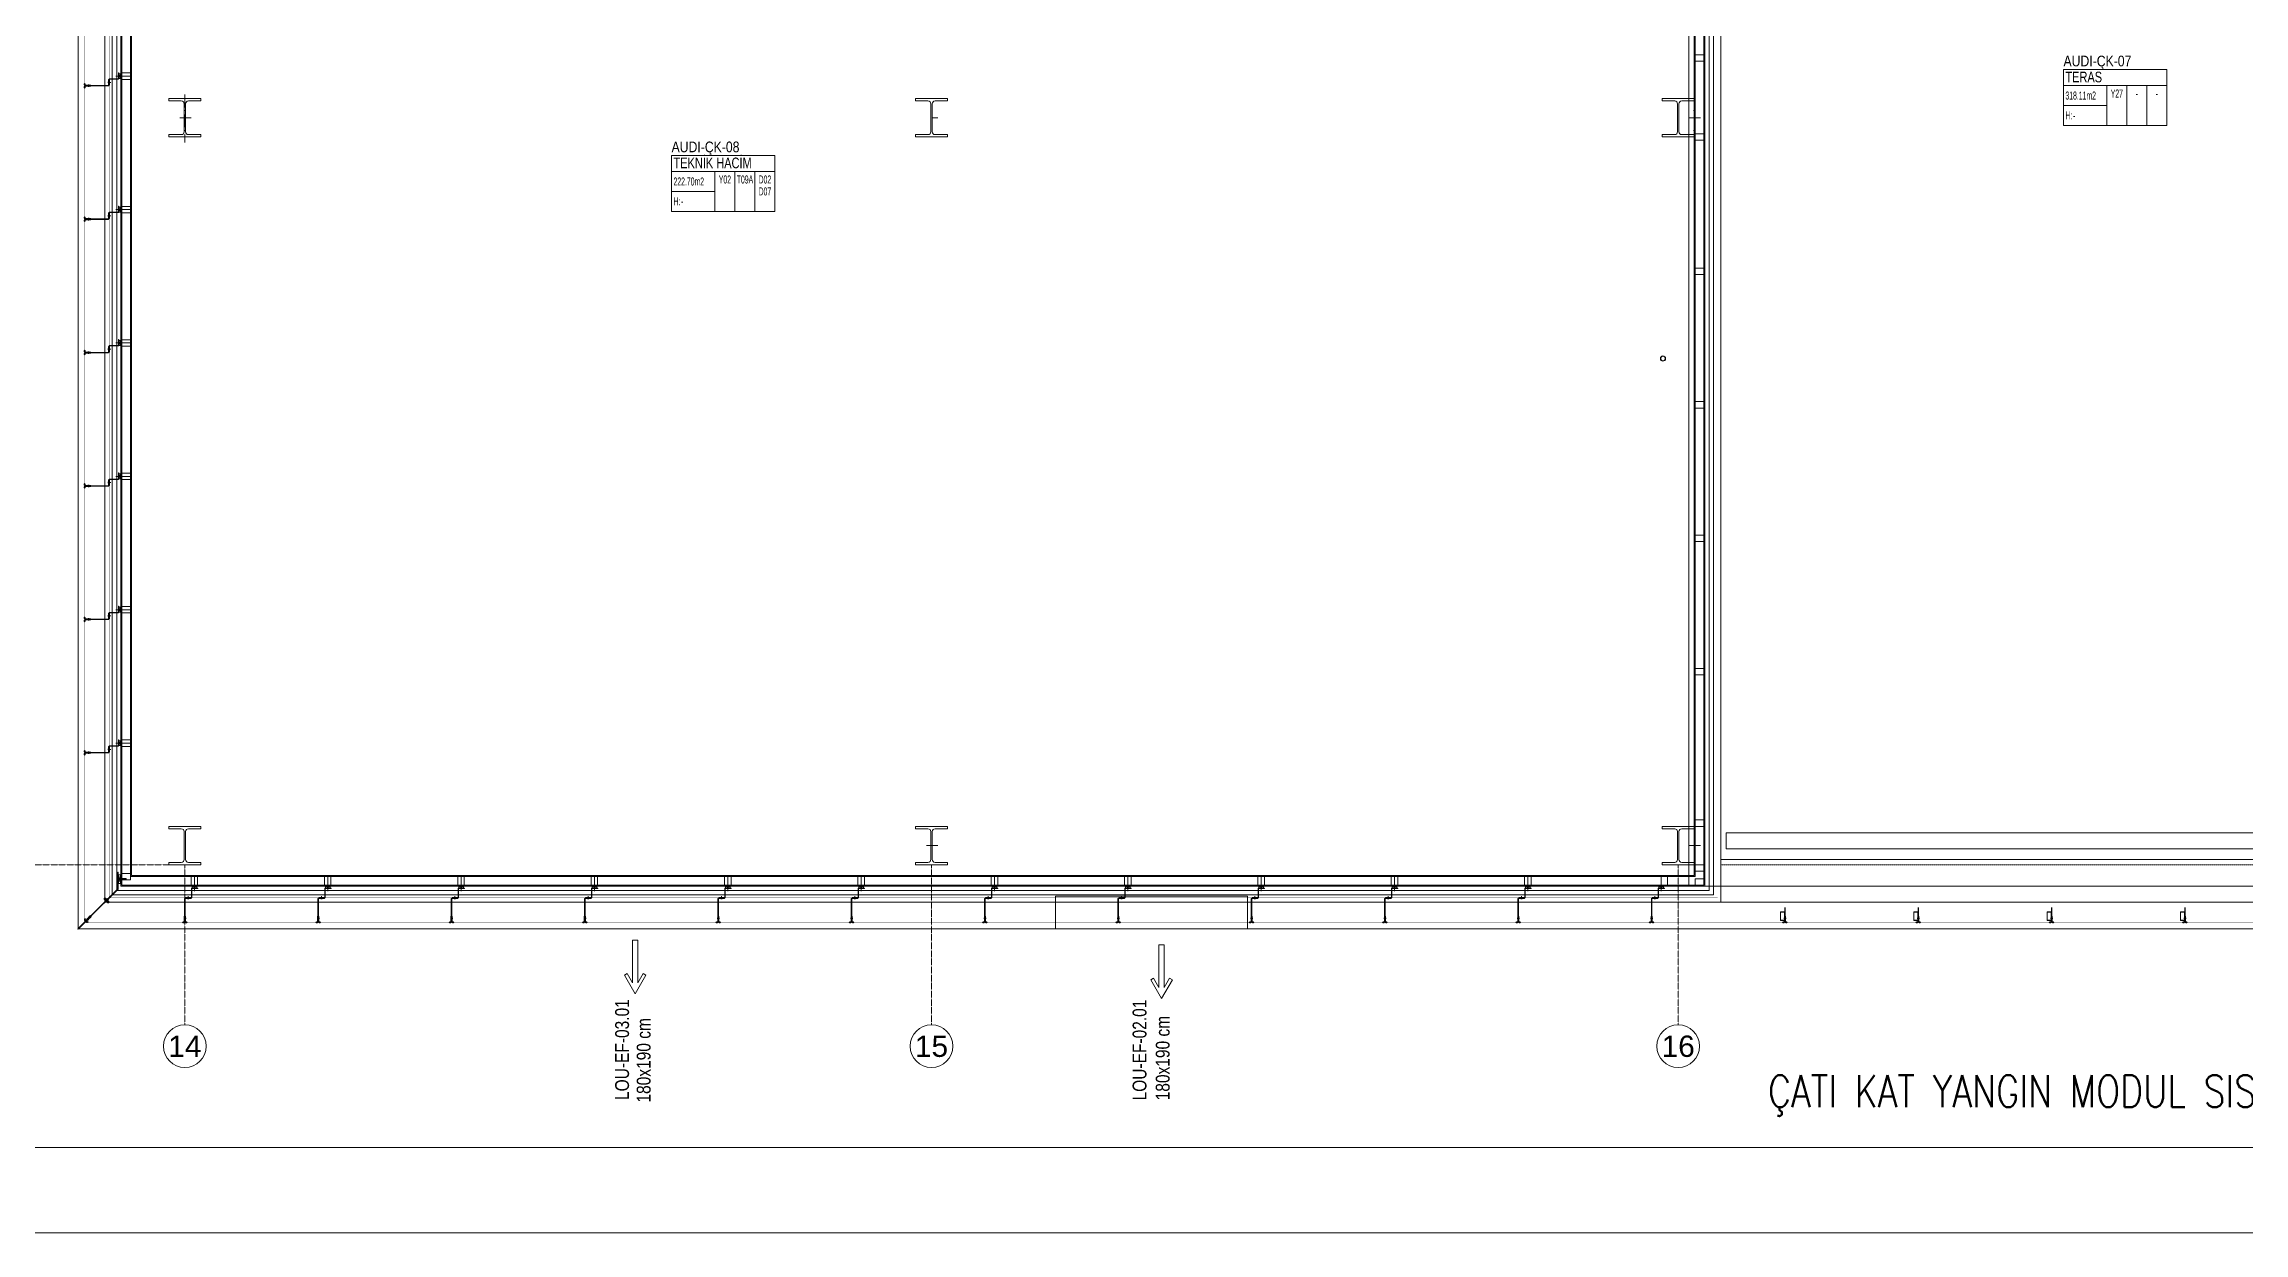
# Model space of a CAD drawing. Extents: x -2749 to 23780, y -1311 to 8245.
# Drawn here: x 18925 to 20988, y 0 to 1114 of the extents above; entities that cross this region are included whole.
import ezdxf
from ezdxf.enums import TextEntityAlignment as Align
from ezdxf.xclip import XClip

# ---------------------------------------------------------------- set-up
doc = ezdxf.new("R2010")
doc.units = 0
doc.header["$MEASUREMENT"] = 0
doc.header["$XCLIPFRAME"] = 0
for name, pattern in [('ACAD_ISO10W100', [18.5, 12, -3, 0.5, -3]), ('DASHDOT2', [0.5, 0.25, -0.125, 0, -0.125]), ('DOT2', [0.125, 0, -0.125]), ('HIDDEN', [0.375, 0.25, -0.125])]:
    doc.linetypes.add(name, pattern=pattern)
doc.layers.get('0').update_dxf_attribs({"color": 9, "lineweight": 9})
for name, color, linetype, lineweight in [('06B', 9, 'Continuous', 9), ('06C', 9, 'Continuous', 9), ('06D', 9, 'Continuous', 9), ('1-ST-SAFT-SOGUK SU', 251, 'Continuous', 9), ('10', 9, 'Continuous', 9), ('11', 9, 'Continuous', 9), ('20', 9, 'DOT2', 9), ('21', 9, 'Continuous', 9), ('24', 9, 'DASHDOT2', 9), ('33', 9, 'BATTING', 9), ('40A', 9, 'Continuous', 9), ('40B', 9, 'Continuous', 9), ('E-YAZI', 7, 'Continuous', 30), ('H-EGZOZ-ATIS', 251, 'Continuous', 13), ('H-ETEXT', 251, 'Continuous', 13), ('KALIP AKS', 8, 'ACAD_ISO10W100', 5)]:
    doc.layers.add(name, color=color, linetype=linetype, lineweight=lineweight)
doc.styles.add('Arial', font='arial.ttf', dxfattribs={"height": 2.5})
doc.styles.add('E-YAZI', font='txttw.shx')
doc.styles.add('MuuM_TEXT-STANDART', font='ARIALN.TTF')
doc.styles.add('Y200-ARIAL', font='arial.ttf', dxfattribs={"width": 0.8})
doc.linetypes.add('BATTING', pattern='A,0.0001,-0.1,[134,ltypeshp.shx,S=0.1,R=0,X=-0.1,Y=0],-0.2,[134,ltypeshp.shx,S=0.1,R=180,X=0.1,Y=0],-0.1', length=0.4001)

# ---------------------------------------------------------------- blocks, each defined once
blk = doc.blocks.new('0_aks')
at = {"linetype": 'Continuous'}
blk.add_circle((0, 0), 2, dxfattribs=at)
at = {"style": 'Arial'}
blk.add_attdef('AKS', text='', height=2, dxfattribs=at).set_placement((0, 0), align=Align.MIDDLE_CENTER)
blk = doc.blocks.new('P-AKS_AUDI')
at = {"layer": '24'}
for points in [[(-3840, -2440), (-3500, -2440)], [(-3500, -2590), (-3500, -2440)], [(-2800, -2590), (-2800, -2440)], [(-2100, -2590), (-2100, -2440)]]:
    blk.add_lwpolyline(points, dxfattribs=at)
at = {"layer": '24', "xscale": 10, "yscale": 10, "zscale": 10}
for p, values in [((-3500, -2610), {'AKS': '14'}), ((-2800, -2610), {'AKS': '15'}), ((-2100, -2610), {'AKS': '16'})]:
    blk.add_blockref('0_aks', p, dxfattribs=at).add_auto_attribs(values)
blk = doc.blocks.new('p-cephe_kose profili')
at = {"linetype": 'Continuous', "lineweight": 13}
for p, q in [((-2.7, 12.8), (-3.1, 12.8)), ((-3.1, -2.9), (-3.1, 12.8)), ((-2.7, -3), (-2.7, 12.8)), ((-3.1, -2.9), (-30.1, -29.9)), ((-2.7, -3), (-29.9, -30.1)), ((-33.9, -33.6), (-40.5, -40.2)), ((-40.5, -40.2), (-40.2, -40.5)), ((-33.6, -33.9), (-40.2, -40.5)), ((-34, -30.7), (-34, -32.8)), ((-34, -30.7), (-33.7, -30.7)), ((-33.9, -33.6), (-30.1, -29.9)), ((-33.6, -33.9), (-33.9, -33.6)), ((-33.7, -30.7), (-33.7, -32.8)), ((-33.6, -33.9), (-29.9, -30.1)), ((-33.5, -32.8), (-28.6, -27.9)), ((-33.3, -33), (-28.4, -28.1)), ((-28.1, -28.4), (-33, -33.3)), ((-27.9, -28.6), (-32.8, -33.5)), ((-32.8, -33.7), (-30.7, -33.7)), ((-32.8, -34), (-30.7, -34)), ((-30.7, -34), (-30.7, -33.7)), ((-30.1, -29.9), (-29.9, -30.1)), ((-29.9, -30.1), (-30.1, -29.9)), ((-28.4, -28.1), (-28.6, -27.9)), ((-28.1, -28.4), (-27.9, -28.6))]:
    blk.add_line(p, q, dxfattribs=at)
at = {"linetype": 'Continuous', "lineweight": 5}
for p, q in [((-3.1, 6.7), (1.1, 6.7)), ((1.1, 5.8), (-3.1, 5.8)), ((-2.7, 2.3), (-0.2, 10.3)), ((-0.2, 2.3), (-2.7, 10.3)), ((-2.7, 6.3), (4.2, 6.3)), ((4.9, 6.6), (1.1, 6.6)), ((4.9, 5.9), (1.1, 5.9))]:
    blk.add_line(p, q, dxfattribs=at)
for p, q in [((-16.2, -12.1), (-13.4, -12.1)), ((-16, -12), (-16, -12)), ((-16, -12), (-16, -12.1)), ((-16, -12.1), (-16, -12.1)), ((-15.5, -12.7), (-15.5, -11.4)), ((-15.4, -11.8), (-15.2, -11.8)), ((-15.4, -12.3), (-15.3, -12.3)), ((-15.3, -12), (-15.3, -12.4)), ((-15.3, -12.3), (-15.1, -12.3)), ((-15.2, -11.7), (-15.1, -12.4)), ((-15.2, -11.8), (-15.1, -11.8)), ((-15.1, -11.8), (-14.9, -11.8)), ((-15.1, -12.3), (-15, -12.3)), ((-15, -11.7), (-14.9, -12.4)), ((-15, -12.3), (-14.8, -12.3)), ((-14.9, -11.8), (-14.7, -11.8)), ((-14.8, -11.7), (-14.7, -12.4)), ((-14.8, -12.3), (-14.6, -12.3)), ((-14.7, -11.8), (-14.5, -11.8)), ((-14.6, -11.7), (-14.6, -12.4)), ((-14.6, -12.3), (-14.4, -12.3)), ((-14.5, -11.7), (-14.4, -12.4)), ((-14.5, -11.8), (-14.3, -11.8)), ((-14.4, -12.3), (-14.2, -12.3)), ((-14.3, -11.7), (-14.2, -12.4)), ((-14.3, -11.8), (-13.6, -12.1)), ((-14.2, -12.3), (-13.6, -12.1)), ((-14.1, -11.8), (-14, -12.3)), ((-12.7, -15.5), (-11.4, -15.5)), ((-11.7, -14.3), (-12.4, -14.2)), ((-11.7, -14.5), (-12.4, -14.4)), ((-11.7, -14.7), (-12.4, -14.6)), ((-11.7, -14.8), (-12.4, -14.7)), ((-11.7, -15), (-12.4, -14.9)), ((-11.7, -15.2), (-12.4, -15.1)), ((-12, -15.3), (-12.4, -15.3)), ((-12.3, -14.3), (-12.1, -13.6)), ((-11.8, -14.1), (-12.3, -14)), ((-12.3, -14.4), (-12.3, -14.3)), ((-12.3, -14.6), (-12.3, -14.4)), ((-12.3, -14.8), (-12.3, -14.6)), ((-12.3, -15), (-12.3, -14.8)), ((-12.3, -15.2), (-12.3, -15)), ((-12.3, -15.3), (-12.3, -15.2)), ((-12.3, -15.4), (-12.3, -15.3)), ((-12.1, -16.2), (-12.1, -13.4)), ((-11.8, -14.3), (-12.1, -13.6)), ((-12.1, -16), (-12.1, -16)), ((-12, -16), (-12.1, -16)), ((-12, -16), (-12, -16)), ((-11.8, -14.5), (-11.8, -14.3)), ((-11.8, -14.7), (-11.8, -14.5)), ((-11.8, -14.9), (-11.8, -14.7)), ((-11.8, -15.1), (-11.8, -14.9)), ((-11.8, -15.2), (-11.8, -15.1)), ((-11.8, -15.4), (-11.8, -15.2))]:
    blk.add_line(p, q)
at = {"linetype": 'Continuous', "lineweight": 18}
for p, q in [((-15.2, -10.9), (-15.2, -14)), ((-15.2, -10.9), (-14.9, -10.9)), ((-14.9, -10.9), (-14.9, -14)), ((-14.8, -14.1), (-12.6, -11.9)), ((-14.6, -14.3), (-12.4, -12.1)), ((-12.1, -12.4), (-14.3, -14.6)), ((-11.9, -12.6), (-14.1, -14.8)), ((-14, -14.9), (-10.9, -14.9)), ((-14, -15.2), (-10.9, -15.2)), ((-12.4, -12.1), (-12.6, -11.9)), ((-12.1, -12.4), (-11.9, -12.6)), ((-10.9, -15.2), (-10.9, -14.9))]:
    blk.add_line(p, q, dxfattribs=at)
at = {"lineweight": 5}
for p, q in [((-13.3, -13), (-13.7, -13.4)), ((-13, -13.7), (-13.7, -13)), ((-13.6, -12.7), (-12.4, -13.9)), ((-13.3, -13), (-13.5, -13.2)), ((-13.5, -13.2), (-13.3, -13)), ((-13.3, -13), (-12.9, -12.6)), ((-12.6, -13.3), (-13.3, -12.6)), ((-13.3, -13), (-13.1, -12.8)), ((-13.1, -12.8), (-13.3, -13)), ((-12.8, -13.5), (-13.3, -14)), ((-12.8, -13.5), (-12.3, -13)), ((-34.6, -31.9), (-33.2, -31.9)), ((-34.1, -31.9), (-34.1, -31.4)), ((-34.1, -31.7), (-33.7, -31.7)), ((-34.1, -31.9), (-34.1, -32.5)), ((-34.1, -32.2), (-33.7, -32.2)), ((-33.7, -31.9), (-33.7, -31.5)), ((-33.7, -31.9), (-33.7, -31.7)), ((-33.7, -31.7), (-33.7, -31.9)), ((-33.7, -31.9), (-33.7, -32.4)), ((-33.7, -31.9), (-33.7, -32.2)), ((-33.7, -32.2), (-33.7, -31.9)), ((-31.9, -34.1), (-32.5, -34.1)), ((-31.9, -33.7), (-32.4, -33.7)), ((-31.9, -33.7), (-32.2, -33.7)), ((-32.2, -33.7), (-31.9, -33.7)), ((-32.2, -34.1), (-32.2, -33.7)), ((-31.5, -31.2), (-31.9, -31.6)), ((-31.2, -31.9), (-31.9, -31.2)), ((-31.9, -34.6), (-31.9, -33.2)), ((-31.9, -33.7), (-31.7, -33.7)), ((-31.9, -33.7), (-31.5, -33.7)), ((-31.7, -33.7), (-31.9, -33.7)), ((-31.9, -34.1), (-31.4, -34.1)), ((-31.8, -30.9), (-30.6, -32.1)), ((-31.5, -31.2), (-31.7, -31.4)), ((-31.7, -31.4), (-31.5, -31.2)), ((-31.7, -34.1), (-31.7, -33.7)), ((-31.5, -31.2), (-31.1, -30.8)), ((-30.8, -31.5), (-31.5, -30.8)), ((-31.5, -31.2), (-31.3, -31)), ((-31.3, -31), (-31.5, -31.2)), ((-31, -31.7), (-31.5, -32.2)), ((-31, -31.7), (-30.5, -31.2)), ((-28.9, -29.7), (-29.7, -28.9)), ((-29.6, -28.6), (-28.4, -29.8)), ((-29.2, -28.9), (-29.6, -29.3)), ((-29.2, -28.9), (-29.4, -29.2)), ((-29.4, -29.2), (-29.2, -28.9)), ((-28.5, -29.2), (-29.2, -28.5)), ((-29.2, -28.9), (-28.8, -28.6)), ((-29.2, -28.9), (-29, -28.7)), ((-29, -28.7), (-29.2, -28.9)), ((-28.7, -29.4), (-29.2, -29.9)), ((-28.7, -29.4), (-28.2, -29))]:
    blk.add_line(p, q, dxfattribs=at)
at = {"lineweight": 0}
blk.add_line((-34, -32.8), (-34, -30.8), dxfattribs=at)
at = {"linetype": 'Continuous', "lineweight": 5}
for points in [[(-2.7, 10.3), (-0.2, 10.3), (-0.2, 2.3), (-2.7, 2.3)], [(1.1, 6.8), (4.9, 6.8), (4.9, 5.8), (1.1, 5.8)]]:
    blk.add_lwpolyline(points, close=True, dxfattribs=at)
blk.add_lwpolyline([(-38, -37.7), (-37.7, -38)])
for centre, radius, start, end in [((-15.5, -11.9), 0.473, 90, 166.6402), ((-14.9, -12.1), 1.11, 166.6402, 175.4788), ((-14.9, -12.1), 1.11, 184.5212, 193.3598), ((-15.5, -12.2), 0.473, 193.3598, 270), ((-15.4, -11.7), 0.09, 180, 270), ((-15.4, -12.4), 0.09, 90, 180), ((-12.2, -15.5), 0.473, 180, 256.6402), ((-12.4, -15.4), 0.09, 270, 0), ((-12.1, -14.9), 1.11, 256.6402, 265.4788), ((-12.1, -14.9), 1.11, 274.5212, 283.3598), ((-11.7, -15.4), 0.09, 180, 270), ((-11.9, -15.5), 0.473, 283.3598, 360)]:
    blk.add_arc(centre, radius, start, end)
at = {"linetype": 'Continuous', "lineweight": 18}
for centre, radius, start, end in [((-14.8, -14), 0.4, 180, 315), ((-14.8, -14), 0.1, 180, 315), ((-14, -14.8), 0.4, 135, 270), ((-14, -14.8), 0.1, 135, 270)]:
    blk.add_arc(centre, radius, start, end, dxfattribs=at)
at = {"lineweight": 5}
for centre, radius, start, end in [((-13.3, -13), 0.57, 67.9194, 202.0806), ((-13.2, -13.1), 0.909, 267.075, 2.925), ((-33.6, -31.9), 0.732, 131.1905, 228.8095), ((-33.8, -31.9), 0.46, 286.9574, 73.0426), ((-31.9, -33.6), 0.732, 221.1905, 318.8095), ((-31.9, -33.8), 0.46, 16.9574, 163.0426), ((-31.5, -31.2), 0.57, 67.9194, 202.0806), ((-31.4, -31.3), 0.909, 267.075, 2.925), ((-29.3, -28.9), 0.57, 67.9194, 202.0806), ((-29.2, -29), 0.909, 267.075, 2.925)]:
    blk.add_arc(centre, radius, start, end, dxfattribs=at)
at = {"linetype": 'Continuous', "lineweight": 13}
for centre, radius, start, end in [((-33.6, -32.8), 0.4, 180, 315), ((-33.6, -32.8), 0.1, 180, 315), ((-32.8, -33.6), 0.4, 135, 270), ((-32.8, -33.6), 0.1, 135, 270)]:
    blk.add_arc(centre, radius, start, end, dxfattribs=at)
at = {"linetype": 'Continuous', "lineweight": 5}
blk.add_rational_spline([(-3.1, 7.3), (-3.2, 7.3), (-3.3, 7.3), (-3.6, 7.3), (-3.7, 6.9), (-3.7, 6.8), (-3.7, 6.8), (-3.8, 6.3), (-3.7, 5.8), (-3.7, 5.7), (-3.7, 5.6), (-3.6, 5.3), (-3.3, 5.3), (-3.2, 5.3), (-3.1, 5.3), (-3.1, 6.3), (-3.1, 7.3)], [1, 1, 1, 0.760917374327, 1, 1, 1, 1, 1, 1, 1, 0.760917374327, 1, 1, 1, 1, 1], degree=2, knots=[0, 0, 0, 1, 1, 2, 2, 3, 3, 4, 4, 5, 5, 6, 6, 7, 7, 8, 8, 8], dxfattribs=at)
blk = doc.blocks.new('p- alum kaplama profil')
at = {"lineweight": 13}
blk.add_lwpolyline([(7.1, 12.6), (7.1, 26.5)], dxfattribs=at)
blk.add_lwpolyline([(-2.1, 5.6), (-2.1, -2.3), (-2.1, -15.7), (-1.7, -15.7), (-1.7, -2.3), (-1.7, 5.6), (-1.7, 5.6), (-1.7, 5.6), (-1.7, 5.6), (-1.7, 5.6), (-1.7, 5.6), (-1.7, 5.6), (-1.7, 5.6), (-1.7, 5.6), (-1.6, 5.6), (-1.6, 5.6), (-1.6, 5.6), (-1.6, 5.6), (-1.6, 5.6), (-1.6, 5.6), (-1.6, 5.6), (-1.6, 5.6), (-1.6, 5.6), (-1.6, 5.6), (-1.6, 5.6), (-1.6, 5.6), (-1.6, 5.6), (-1.6, 5.6), (-1.6, 5.6), (-1.6, 5.6), (-1.6, 5.7), (-1.6, 5.7), (-1.6, 5.7), (-1.6, 5.7), (-1.6, 5.7), (-1.6, 5.7), (-1.6, 5.7), (-1.6, 5.7), (3.9, 5.7), (3.9, 6.1), (-1.6, 6.1), (-1.6, 6.1), (-1.6, 6.1), (-1.6, 6.1), (-1.7, 6), (-1.7, 6), (-1.7, 6), (-1.7, 6), (-1.8, 6), (-1.8, 6), (-1.8, 6), (-1.8, 6), (-1.8, 6), (-1.9, 6), (-1.9, 5.9), (-1.9, 5.9), (-1.9, 5.9), (-1.9, 5.9), (-1.9, 5.9), (-2, 5.9), (-2, 5.8), (-2, 5.8), (-2, 5.8), (-2, 5.8), (-2, 5.7), (-2, 5.7), (-2, 5.7), (-2, 5.7), (-2, 5.7), (-2.1, 5.6), (-2.1, 5.6), (-2.1, 5.6)], close=True)
at = {"lineweight": 18}
blk.add_lwpolyline([(4.1, 6.2), (-1.4, 6.2), (-1.4, 6.5), (4.1, 6.5, 0.414214), (4.3, 6.7), (4.3, 14.7, -0.414214), (4.8, 15.2), (10.3, 15.2), (10.3, 14.9), (4.8, 14.9, 0.414214), (4.6, 14.7), (4.6, 6.7, -0.414214)], format="xyb", close=True, dxfattribs=at)
at = {"lineweight": 5}
blk.add_lwpolyline([(9.4, 15.2), (4.8, 15.2), (4.8, 17.2), (9.4, 17.2)], close=True, dxfattribs=at)
for points in [[(4.8, 15.2), (9.4, 17.2)], [(9.4, 15.2), (4.8, 17.2)]]:
    blk.add_lwpolyline(points, dxfattribs=at)
for points in [[(-2.4, -10.8), (-2.4, -16.4), (-2.4, -16.4, -0.414214), (-2.5, -16.5), (-2.5, -16.5), (-4.1, -16.5), (-4.1, -16.8), (-2.5, -16.8), (-2.5, -16.8, 0.414214), (-2.1, -16.4), (-2.1, -10.8)], [(-1.4, -10.8), (-1.7, -10.8), (-1.7, -16.4, 0.414214), (-1.2, -16.8), (-1.2, -16.8), (0.3, -16.8), (0.3, -16.5), (-1.2, -16.5), (-1.2, -16.5, -0.414214), (-1.4, -16.4), (-1.4, -16.4)]]:
    blk.add_lwpolyline(points, format="xyb", close=True)
blk.add_lwpolyline([(-1.7, -2.3), (-2.1, -2.3)])
for points in [[(0.7, 5.7, -10), (1.9, 5.7, -10)], [(0.7, 5.7, -10), (0.7, 5.6, -10), (0.7, 5.6, -10), (0.7, 5.6, -10), (0.7, 5.6, -10), (0.7, 5.6, -10), (0.7, 5.5, -10), (0.7, 5.5, -10), (0.7, 5.5, -10), (0.7, 5.5, -10), (0.7, 5.5, -10), (0.7, 5.4, -10), (0.7, 5.4, -10), (0.7, 5.4, -10), (0.7, 5.4, -10), (0.8, 5.4, -10), (0.8, 5.4, -10), (0.8, 5.3, -10), (0.8, 5.3, -10), (0.8, 5.3, -10), (0.8, 5.3, -10), (0.8, 5.3, -10), (0.9, 5.3, -10), (0.9, 5.3, -10), (0.9, 5.3, -10), (0.9, 5.2, -10), (0.9, 5.2, -10), (0.9, 5.2, -10), (1, 5.2, -10), (1, 5.2, -10), (1, 5.2, -10), (1, 5.2, -10), (1, 5.2, -10)], [(1.6, 7.1, -10), (1, 7.1, -10)], [(1.6, 6.9, -10), (1, 7, -10)], [(1.3, 5.9, -10), (1, 5.9, -10)], [(1, 5.7, -10), (1, 5.7, -10), (1, 5.7, -10), (1, 5.7, -10), (1, 5.7, -10), (1, 5.7, -10), (1, 5.7, -10), (1, 5.7, -10), (1, 5.7, -10), (1, 5.7, -10), (1, 5.7, -10), (1, 5.7, -10), (1, 5.7, -10), (1, 5.7, -10), (1, 5.7, -10), (1, 5.7, -10), (1, 5.7, -10), (1, 5.7, -10), (1, 5.7, -10), (1, 5.7, -10), (1, 5.7, -10), (1, 5.7, -10), (1, 5.7, -10), (1, 5.7, -10), (1, 5.7, -10), (1, 5.7, -10), (1, 5.7, -10), (1, 5.7, -10), (1, 5.7, -10), (1, 5.7, -10), (1, 5.7, -10), (1, 5.7, -10), (1, 5.7, -10)], [(1, 5.2, -10), (1, 5.2, -10), (1, 5.2, -10), (1, 5.2, -10), (1.1, 5.2, -10), (1.1, 5.2, -10), (1.1, 5.2, -10), (1.1, 5.2, -10), (1.1, 5.2, -10), (1.1, 5.2, -10), (1.1, 5.2, -10), (1.1, 5.2, -10), (1.1, 5.2, -10), (1.1, 5.2, -10), (1.1, 5.2, -10), (1.1, 5.2, -10), (1.1, 5.2, -10), (1.1, 5.2, -10), (1.1, 5.2, -10), (1.1, 5.2, -10), (1.1, 5.2, -10), (1.1, 5.2, -10), (1.2, 5.2, -10), (1.2, 5.2, -10), (1.2, 5.2, -10), (1.2, 5.2, -10), (1.2, 5.2, -10), (1.2, 5.2, -10), (1.2, 5.2, -10), (1.2, 5.2, -10), (1.2, 5.2, -10), (1.2, 5.2, -10), (1.2, 5.2, -10)], [(1, 6.9, -10), (1.3, 7.6, -10)], [(1, 5.8, -10), (1, 6, -10)], [(1, 5.7, -10), (1, 5.8, -10)], [(1.2, 5.2, -10), (1.2, 5.2, -10)], [(1.4, 5.2, -10), (1.2, 5.2, -10)], [(1.3, 4.9, -10), (1.3, 7.8, -10)], [(1.5, 6.8, -10), (1.3, 7.6, -10)], [(1.3, 6.2, -10), (1.3, 6.3, -10)], [(1.4, 5.2, -10), (1.4, 5.2, -10)], [(1.4, 5.2, -10), (1.4, 5.2, -10), (1.4, 5.2, -10), (1.4, 5.2, -10), (1.4, 5.2, -10), (1.4, 5.2, -10), (1.4, 5.2, -10), (1.4, 5.2, -10), (1.4, 5.2, -10), (1.4, 5.2, -10), (1.4, 5.2, -10), (1.4, 5.2, -10), (1.4, 5.2, -10), (1.4, 5.2, -10), (1.5, 5.2, -10), (1.5, 5.2, -10), (1.5, 5.2, -10), (1.5, 5.2, -10), (1.5, 5.2, -10), (1.5, 5.2, -10), (1.5, 5.2, -10), (1.5, 5.2, -10), (1.5, 5.2, -10), (1.5, 5.2, -10), (1.5, 5.2, -10), (1.5, 5.2, -10), (1.5, 5.2, -10), (1.5, 5.2, -10), (1.5, 5.2, -10), (1.5, 5.2, -10), (1.5, 5.2, -10), (1.5, 5.2, -10), (1.5, 5.2, -10)], [(1.5, 5.7, -10), (1.5, 5.9, -10)], [(1.5, 5.2, -10), (1.6, 5.2, -10), (1.6, 5.2, -10), (1.6, 5.2, -10), (1.6, 5.2, -10), (1.6, 5.2, -10), (1.7, 5.2, -10), (1.7, 5.2, -10), (1.7, 5.3, -10), (1.7, 5.3, -10), (1.7, 5.3, -10), (1.7, 5.3, -10), (1.8, 5.3, -10), (1.8, 5.3, -10), (1.8, 5.3, -10), (1.8, 5.3, -10), (1.8, 5.4, -10), (1.8, 5.4, -10), (1.8, 5.4, -10), (1.8, 5.4, -10), (1.9, 5.4, -10), (1.9, 5.4, -10), (1.9, 5.5, -10), (1.9, 5.5, -10), (1.9, 5.5, -10), (1.9, 5.5, -10), (1.9, 5.5, -10), (1.9, 5.6, -10), (1.9, 5.6, -10), (1.9, 5.6, -10), (1.9, 5.6, -10), (1.9, 5.6, -10), (1.9, 5.7, -10)], [(1.5, 5.7, -10), (1.5, 5.7, -10), (1.5, 5.7, -10), (1.5, 5.7, -10), (1.5, 5.7, -10), (1.5, 5.7, -10), (1.5, 5.7, -10), (1.5, 5.7, -10), (1.5, 5.7, -10), (1.5, 5.7, -10), (1.5, 5.7, -10), (1.5, 5.7, -10), (1.5, 5.7, -10), (1.5, 5.7, -10), (1.6, 5.7, -10), (1.6, 5.7, -10), (1.6, 5.7, -10), (1.6, 5.7, -10), (1.6, 5.7, -10), (1.6, 5.7, -10), (1.6, 5.7, -10), (1.6, 5.7, -10), (1.6, 5.7, -10), (1.6, 5.7, -10), (1.6, 5.7, -10), (1.6, 5.7, -10), (1.6, 5.7, -10), (1.6, 5.7, -10), (1.6, 5.7, -10), (1.6, 5.7, -10), (1.6, 5.7, -10), (1.6, 5.7, -10), (1.6, 5.7, -10)], [(-3.8, -17, 0), (-3.8, -17.1, 0), (-3.8, -17.1, 0), (-3.8, -17.1, 0), (-3.7, -17.1, 0), (-3.7, -17.2, 0), (-3.7, -17.2, 0), (-3.6, -17.2, 0), (-3.6, -17.2, 0), (-3.6, -17.2, 0), (-3.5, -17.3, 0), (-3.5, -17.3, 0), (-3.4, -17.3, 0), (-3.4, -17.3, 0), (-3.4, -17.3, 0), (-3.3, -17.3, 0), (-3.3, -17.3, 0), (-3.2, -17.3, 0), (-3.2, -17.3, 0), (-3.2, -17.3, 0), (-3.1, -17.3, 0), (-3.1, -17.3, 0), (-3.1, -17.3, 0), (-3, -17.2, 0), (-3, -17.2, 0), (-2.9, -17.2, 0), (-2.9, -17.2, 0), (-2.9, -17.2, 0), (-2.8, -17.1, 0), (-2.8, -17.1, 0), (-2.8, -17.1, 0), (-2.8, -17.1, 0), (-2.7, -17, 0)], [(-3.3, -17, 0), (-3.8, -17, 0)], [(-2.8, -16.5, 0), (-2.9, -16.5, 0), (-2.9, -16.5, 0), (-2.9, -16.4, 0), (-2.9, -16.4, 0), (-2.9, -16.4, 0), (-3, -16.4, 0), (-3, -16.3, 0), (-3, -16.3, 0), (-3, -16.3, 0), (-3.1, -16.3, 0), (-3.1, -16.3, 0), (-3.1, -16.2, 0), (-3.2, -16.2, 0), (-3.2, -16.2, 0), (-3.2, -16.2, 0), (-3.3, -16.2, 0), (-3.3, -16.2, 0), (-3.4, -16.2, 0), (-3.4, -16.2, 0), (-3.4, -16.2, 0), (-3.5, -16.3, 0), (-3.5, -16.3, 0), (-3.5, -16.3, 0), (-3.6, -16.3, 0), (-3.6, -16.3, 0), (-3.6, -16.4, 0), (-3.6, -16.4, 0), (-3.7, -16.4, 0), (-3.7, -16.4, 0), (-3.7, -16.5, 0), (-3.7, -16.5, 0), (-3.7, -16.5, 0)], [(-3.3, -16.5, 0), (-3.7, -16.5, 0)], [(-3.3, -16.5, 0), (-3.5, -16.5, 0)], [(-3.5, -16.5, 0), (-3.3, -16.5, 0)], [(-3.5, -17, 0), (-3.5, -16.5, 0)], [(-3.3, -17.5, 0), (-3.3, -16, 0)], [(-3.3, -16.5, 0), (-2.8, -16.5, 0)], [(-3.3, -16.5, 0), (-3, -16.5, 0)], [(-3, -16.5, 0), (-3.3, -16.5, 0)], [(-3.3, -17, 0), (-2.7, -17, 0)], [(-3, -17, 0), (-3, -16.5, 0)], [(-2.9, -13, 0), (-0.9, -13, 0)], [(-2.4, -12.5, 0), (-2.4, -12.5, 0), (-2.4, -12.6, 0), (-2.5, -12.6, 0), (-2.5, -12.6, 0), (-2.5, -12.6, 0), (-2.6, -12.7, 0), (-2.6, -12.7, 0), (-2.6, -12.7, 0), (-2.6, -12.8, 0), (-2.7, -12.8, 0), (-2.7, -12.8, 0), (-2.7, -12.9, 0), (-2.7, -12.9, 0), (-2.7, -13, 0), (-2.7, -13, 0), (-2.7, -13, 0), (-2.7, -13.1, 0), (-2.7, -13.1, 0), (-2.7, -13.2, 0), (-2.7, -13.2, 0), (-2.7, -13.2, 0), (-2.7, -13.3, 0), (-2.6, -13.3, 0), (-2.6, -13.4, 0), (-2.6, -13.4, 0), (-2.6, -13.4, 0), (-2.5, -13.5, 0), (-2.5, -13.5, 0), (-2.5, -13.5, 0), (-2.4, -13.5, 0), (-2.4, -13.5, 0), (-2.4, -13.6, 0)], [(-2.4, -13, 0), (-2.4, -12.5, 0)], [(-2.4, -13, 0), (-2.4, -12.7, 0)], [(-2.4, -12.7, 0), (-2.4, -13, 0)], [(-1.4, -12.7, 0), (-2.4, -12.7, 0)], [(-2.4, -13, 0), (-2.4, -13.4, 0)], [(-2.4, -13, 0), (-2.4, -13.6, 0)], [(-2.4, -13.4, 0), (-2.4, -13, 0)], [(-1.4, -13.4, 0), (-2.4, -13.4, 0)], [(-1.4, -13, 0), (-1.4, -12.4, 0)], [(-1.4, -13.7, 0), (-1.3, -13.7, 0), (-1.3, -13.6, 0), (-1.3, -13.6, 0), (-1.2, -13.6, 0), (-1.2, -13.5, 0), (-1.2, -13.5, 0), (-1.2, -13.5, 0), (-1.1, -13.4, 0), (-1.1, -13.4, 0), (-1.1, -13.3, 0), (-1.1, -13.3, 0), (-1.1, -13.2, 0), (-1.1, -13.2, 0), (-1.1, -13.1, 0), (-1.1, -13.1, 0), (-1.1, -13, 0), (-1.1, -13, 0), (-1.1, -12.9, 0), (-1.1, -12.9, 0), (-1.1, -12.9, 0), (-1.1, -12.8, 0), (-1.1, -12.8, 0), (-1.1, -12.7, 0), (-1.1, -12.7, 0), (-1.2, -12.6, 0), (-1.2, -12.6, 0), (-1.2, -12.5, 0), (-1.2, -12.5, 0), (-1.3, -12.5, 0), (-1.3, -12.4, 0), (-1.3, -12.4, 0), (-1.4, -12.4, 0)], [(-1.4, -13, 0), (-1.4, -13.7, 0)], [(-0.6, -17, 0), (-1.1, -17, 0)], [(0, -17, 0), (0, -17.1, 0), (-0.1, -17.1, 0), (-0.1, -17.1, 0), (-0.1, -17.1, 0), (-0.2, -17.2, 0), (-0.2, -17.2, 0), (-0.2, -17.2, 0), (-0.3, -17.2, 0), (-0.3, -17.2, 0), (-0.3, -17.3, 0), (-0.4, -17.3, 0), (-0.4, -17.3, 0), (-0.4, -17.3, 0), (-0.5, -17.3, 0), (-0.5, -17.3, 0), (-0.6, -17.3, 0), (-0.6, -17.3, 0), (-0.6, -17.3, 0), (-0.7, -17.3, 0), (-0.7, -17.3, 0), (-0.7, -17.3, 0), (-0.8, -17.3, 0), (-0.8, -17.2, 0), (-0.9, -17.2, 0), (-0.9, -17.2, 0), (-0.9, -17.2, 0), (-1, -17.2, 0), (-1, -17.1, 0), (-1, -17.1, 0), (-1.1, -17.1, 0), (-1.1, -17.1, 0), (-1.1, -17, 0)], [(-1, -16.5, 0), (-1, -16.5, 0), (-1, -16.5, 0), (-1, -16.4, 0), (-0.9, -16.4, 0), (-0.9, -16.4, 0), (-0.9, -16.4, 0), (-0.9, -16.3, 0), (-0.8, -16.3, 0), (-0.8, -16.3, 0), (-0.8, -16.3, 0), (-0.7, -16.3, 0), (-0.7, -16.2, 0), (-0.7, -16.2, 0), (-0.6, -16.2, 0), (-0.6, -16.2, 0), (-0.6, -16.2, 0), (-0.5, -16.2, 0), (-0.5, -16.2, 0), (-0.4, -16.2, 0), (-0.4, -16.2, 0), (-0.4, -16.3, 0), (-0.3, -16.3, 0), (-0.3, -16.3, 0), (-0.3, -16.3, 0), (-0.3, -16.3, 0), (-0.2, -16.4, 0), (-0.2, -16.4, 0), (-0.2, -16.4, 0), (-0.2, -16.4, 0), (-0.1, -16.5, 0), (-0.1, -16.5, 0), (-0.1, -16.5, 0)], [(-0.6, -16.5, 0), (-1, -16.5, 0)], [(-0.6, -16.5, 0), (-0.8, -16.5, 0)], [(-0.8, -16.5, 0), (-0.6, -16.5, 0)], [(-0.8, -17, 0), (-0.8, -16.5, 0)], [(-0.6, -17.5, 0), (-0.6, -16, 0)], [(-0.6, -16.5, 0), (-0.3, -16.5, 0)], [(-0.6, -16.5, 0), (-0.1, -16.5, 0)], [(-0.3, -16.5, 0), (-0.6, -16.5, 0)], [(-0.6, -17, 0), (0, -17, 0)], [(-0.3, -17, 0), (-0.3, -16.5, 0)]]:
    blk.add_polyline3d(points)
blk = doc.blocks.new('0_roomno2-flat-2')
at = {"layer": '21'}
blk.add_lwpolyline([(96.9, -52.5), (0, -52.5), (0, 0), (96.9, 0)], close=True, dxfattribs=at)
for points in [[(0, -15), (96.9, -15)], [(40.6, -15), (40.6, -52.5)], [(59.4, -15), (59.4, -52.5)], [(78.1, -15), (78.1, -52.5)], [(0, -33.8), (40.6, -33.8)]]:
    blk.add_lwpolyline(points, dxfattribs=at)
at = {"layer": '21', "style": 'MuuM_TEXT-STANDART', "width": 0.6}
blk.add_text('H:', height=7.5, dxfattribs=at).set_placement((1.8, -43), align=Align.MIDDLE_LEFT)
at = {"layer": '21', "style": 'Arial'}
blk.add_attdef('ODANO', (0, 5.9), '', height=10, dxfattribs=at)
at = {"layer": '21', "style": 'MuuM_TEXT-STANDART', "width": 0.6}
for tag, p in [('M2', (1.8, -24.4)), ('TEMIZTAVANYUKSEKLIGI', (9, -43))]:
    blk.add_attdef(tag, text='', height=7.5, dxfattribs=at).set_placement(p, align=Align.MIDDLE_LEFT)
at = {"layer": '21', "style": 'Arial'}
blk.add_attdef('MEKANADI', text='', height=10, dxfattribs=at).set_placement((1.8, -15), align=Align.BOTTOM_LEFT)
at = {"layer": '21', "style": 'MuuM_TEXT-STANDART', "width": 0.6}
for tag, p in [('YER01', (50, -22.5)), ('TAVAN01', (68.8, -22.5)), ('DUVAR01', (87.5, -22.5)), ('YER02', (50, -33.8)), ('YER03', (50, -45)), ('TAVAN02', (68.8, -33.8)), ('TAVAN03', (68.8, -45)), ('DUVAR02', (87.5, -33.8)), ('DUVAR03', (87.5, -45))]:
    blk.add_attdef(tag, text='', height=7.5, dxfattribs=at).set_placement(p, align=Align.MIDDLE_CENTER)
blk = doc.blocks.new('p-profil_80x40x2')
for points in [[(-8, 4), (0, 4), (0, 0), (-8, 0)], [(-7.8, 3.8), (-0.2, 3.8), (-0.2, 0.2), (-7.8, 0.2)]]:
    blk.add_lwpolyline(points, close=True)
blk = doc.blocks.new('prf-36')
for p, q in [((-15, 18), (15, 18)), ((-15, 15.75), (-15, 18)), ((-3.325, 15.75), (-15, 15.75)), ((-0.625, 13.05), (-0.625, -13.05)), ((0.625, 13.05), (0.625, -13.05)), ((15, 15.75), (3.325, 15.75)), ((15, 18), (15, 15.75)), ((-15, -15.75), (-3.325, -15.75)), ((-15, -18), (-15, -15.75)), ((15, -18), (-15, -18)), ((3.325, -15.75), (15, -15.75)), ((15, -15.75), (15, -18))]:
    blk.add_line(p, q)
for centre, start, end in [((-3.325, 13.05), 0, 90), ((3.325, 13.05), 90, 180), ((-3.325, -13.05), 270, 0), ((3.325, -13.05), 180, 270)]:
    blk.add_arc(centre, 2.7, start, end)
blk = doc.blocks.new('ÇATI KATI PLANI')
at = {"layer": '06B'}
blk.add_lwpolyline([(21810.5, 360), (20502.5, 360), (20502.5, 375), (21810.5, 375)], close=True, dxfattribs=at)
at = {"layer": '06C'}
blk.add_lwpolyline([(22657.5, 285), (18957.5, 285), (18957.5, 2865), (22657.5, 2865)], close=True, dxfattribs=at)
for points in [[(20497.5, 350), (21817.5, 350), (21817.5, 310), (20497.5, 310)], [(20577.9, 285), (20542.9, 285)]]:
    blk.add_lwpolyline(points, dxfattribs=at)
at = {"layer": '06D'}
for points in [[(20247, 2840), (18982.5, 2840), (18982.5, 310), (20497.5, 310)], [(20247, 2833.1), (18989.5, 2833), (18989.5, 317), (20490.5, 317)], [(20010.8, 1845), (20010.8, 1853), (20490.5, 1853), (20490.5, 317)], [(20497.5, 1852.3), (20497.5, 310)], [(20497.5, 355), (20497.5, 310)]]:
    blk.add_lwpolyline(points, dxfattribs=at)
at = {"layer": '10'}
for points, const_width in [([(20467.5, 291), (18963.5, 291), (18963.5, 2859), (22651.5, 2859), (22651.5, 291), (21824.7, 291)], 0.2), ([(20251.4, 2836), (18986.5, 2836), (18986.5, 314), (20494.5, 314)], 0.1), ([(20493.5, 1841.8), (20493.5, 314)], 0.1), ([(20577.9, 291), (20467.5, 291)], 0.2), ([(21824.7, 291), (20555.3, 291)], 0.2)]:
    blk.add_lwpolyline(points, dxfattribs=dict(at, const_width=const_width))
for points in [[(20481.5, 1104), (20473.5, 1104), (20473.5, 1098), (20481.5, 1098)], [(18998.5, 1081), (19006.5, 1081), (19006.5, 1087), (18998.5, 1087)], [(20481.5, 1030), (20473.5, 1030), (20473.5, 1024), (20481.5, 1024)], [(18998.5, 956), (19006.5, 956), (19006.5, 962), (18998.5, 962)], [(20481.5, 904), (20473.5, 904), (20473.5, 898), (20481.5, 898)], [(18998.5, 831), (19006.5, 831), (19006.5, 837), (18998.5, 837)], [(20481.5, 779), (20473.5, 779), (20473.5, 773), (20481.5, 773)], [(18998.5, 706), (19006.5, 706), (19006.5, 712), (18998.5, 712)], [(20481.5, 654), (20473.5, 654), (20473.5, 648), (20481.5, 648)], [(18998.5, 581), (19006.5, 581), (19006.5, 587), (18998.5, 587)], [(20481.5, 529), (20473.5, 529), (20473.5, 523), (20481.5, 523)], [(18998.5, 456), (19006.5, 456), (19006.5, 462), (18998.5, 462)], [(20481.5, 387), (20473.5, 387), (20473.5, 381), (20481.5, 381)], [(18998.5, 330.8), (19006.5, 330.8), (19006.5, 336.8), (18998.5, 336.8)], [(19063.5, 334), (19063.5, 326), (19069.5, 326), (19069.5, 334)], [(19188.5, 334), (19188.5, 326), (19194.5, 326), (19194.5, 334)], [(19313.5, 334), (19313.5, 326), (19319.5, 326), (19319.5, 334)], [(19438.5, 334), (19438.5, 326), (19444.5, 326), (19444.5, 334)], [(19563.5, 334), (19563.5, 326), (19569.5, 326), (19569.5, 334)], [(19688.5, 334), (19688.5, 326), (19694.5, 326), (19694.5, 334)], [(19813.5, 334), (19813.5, 326), (19819.5, 326), (19819.5, 334)], [(19938.5, 334), (19938.5, 326), (19944.5, 326), (19944.5, 334)], [(20063.5, 334), (20063.5, 326), (20069.5, 326), (20069.5, 334)], [(20188.5, 334), (20188.5, 326), (20194.5, 326), (20194.5, 334)], [(20188.5, 334), (20188.5, 326), (20194.5, 326), (20194.5, 334)], [(20313.5, 334), (20313.5, 326), (20319.5, 326), (20319.5, 334)], [(20313.5, 334), (20313.5, 326), (20319.5, 326), (20319.5, 334)], [(20441.5, 334), (20441.5, 326), (20447.5, 326), (20447.5, 334)], [(20481.5, 345), (20473.5, 345), (20473.5, 339), (20481.5, 339)], [(20481.5, 332), (20473.5, 332), (20473.5, 326), (20481.5, 326)]]:
    blk.add_lwpolyline(points, close=True, dxfattribs=at)
at = {"layer": '11'}
for points in [[(20011.5, 1836), (20473.5, 1836), (20473.5, 334)], [(20482.5, 325), (18997.5, 325), (18997.5, 1835)], [(20474.5, 326), (18998.5, 326), (18998.5, 1835)], [(20473.5, 334), (19006.5, 334), (19006.5, 1835)], [(20472.5, 335), (19007.5, 335), (19007.5, 1835)], [(20011.5, 1835), (20472.5, 1835), (20472.5, 335)], [(20481.5, 1145), (20481.5, 332)], [(20482.5, 1145), (20482.5, 345)], [(20482.5, 345), (20482.5, 325)]]:
    blk.add_lwpolyline(points, dxfattribs=at)
at = {"layer": '20', "linetype": 'HIDDEN'}
for points in [[(20497.5, 345), (21817.5, 345)], [(20497.5, 325), (21817.5, 325)]]:
    blk.add_lwpolyline(points, dxfattribs=at)
at = {"layer": '33', "ltscale": 0.4}
for points in [[(20247, 2829.1), (18993.3, 2829), (18993.7, 321), (20486.5, 321)], [(20486.5, 1848), (20486.5, 321)]]:
    blk.add_lwpolyline(points, dxfattribs=at)
at = {"layer": '40B'}
for points in [[(19790, 2365), (19790, 1840), (20467.5, 1840), (20467.5, 325), (21852.5, 325), (21852.5, 2365)], [(20467.5, 1840), (18997.5, 1840), (18997.5, 325), (20467.5, 325)]]:
    blk.add_lwpolyline(points, close=True, dxfattribs=at)
at = {"layer": 'KALIP AKS'}
for p, q in [((19057.5, 1066.7), (19057.5, 1021.7)), ((20472.5, 1066.7), (20472.5, 1021.7)), ((19052.7, 1045), (19063.4, 1045)), ((19758.1, 1045), (19763.4, 1045)), ((20467.7, 1045), (20478.4, 1045)), ((19752.7, 363), (19763.4, 363)), ((20467.7, 363), (20478.4, 363))]:
    blk.add_line(p, q, dxfattribs=at)
ref = blk.add_blockref('0_roomno2-flat-2', (20818.7, 1090.2))
ref.add_attrib('ODANO', 'AUDI-ÇK-07', dxfattribs={"layer": '21', "height": 10, "style": 'MuuM_TEXT-STANDART'}).set_placement((20818.7, 1090.2), align=Align.BOTTOM_LEFT)
ref.add_attrib('MEKANADI', 'TERAS', dxfattribs={"layer": '21', "height": 10, "style": 'MuuM_TEXT-STANDART', "width": 0.9}).set_placement((20820.5, 1075.2), align=Align.BOTTOM_LEFT)
ref.add_attrib('M2', '318.11m2', dxfattribs={"layer": '21', "height": 7.5, "style": 'MuuM_TEXT-STANDART', "width": 0.6}).set_placement((20820.5, 1065.8), align=Align.MIDDLE_LEFT)
ref.add_attrib('TEMIZTAVANYUKSEKLIGI', '-', dxfattribs={"layer": '21', "height": 7.5, "style": 'MuuM_TEXT-STANDART', "width": 0.6}).set_placement((20827.7, 1047.1), align=Align.MIDDLE_LEFT)
ref.add_attrib('YER01', 'Y27', dxfattribs={"layer": '21', "height": 7.5, "style": 'MuuM_TEXT-STANDART', "width": 0.6}).set_placement((20868.7, 1067.7), align=Align.MIDDLE_CENTER)
ref.add_attrib('TAVAN01', '-', dxfattribs={"layer": '21', "height": 7.5, "style": 'MuuM_TEXT-STANDART', "width": 0.6}).set_placement((20887.5, 1067.7), align=Align.MIDDLE_CENTER)
ref.add_attrib('DUVAR01', '-', dxfattribs={"layer": '21', "height": 7.5, "style": 'MuuM_TEXT-STANDART', "width": 0.6}).set_placement((20906.2, 1067.7), align=Align.MIDDLE_CENTER)
ref = blk.add_blockref('0_roomno2-flat-2', (19513.8, 1009.7))
ref.add_attrib('ODANO', 'AUDI-ÇK-08', dxfattribs={"layer": '21', "height": 10, "style": 'MuuM_TEXT-STANDART'}).set_placement((19513.8, 1009.7), align=Align.BOTTOM_LEFT)
ref.add_attrib('MEKANADI', 'TEKNİK HACİM', dxfattribs={"layer": '21', "height": 10, "style": 'MuuM_TEXT-STANDART', "width": 0.9}).set_placement((19515.6, 994.7), align=Align.BOTTOM_LEFT)
ref.add_attrib('M2', '222.70m2', dxfattribs={"layer": '21', "height": 7.5, "style": 'MuuM_TEXT-STANDART', "width": 0.6}).set_placement((19515.6, 985.3), align=Align.MIDDLE_LEFT)
ref.add_attrib('TEMIZTAVANYUKSEKLIGI', '-', dxfattribs={"layer": '21', "height": 7.5, "style": 'MuuM_TEXT-STANDART', "width": 0.6}).set_placement((19522.8, 966.7), align=Align.MIDDLE_LEFT)
ref.add_attrib('YER01', 'Y02', dxfattribs={"layer": '21', "height": 7.5, "style": 'MuuM_TEXT-STANDART', "width": 0.6}).set_placement((19563.8, 987.2), align=Align.MIDDLE_CENTER)
ref.add_attrib('TAVAN01', 'T09A', dxfattribs={"layer": '21', "height": 7.5, "style": 'MuuM_TEXT-STANDART', "width": 0.6}).set_placement((19582.6, 987.2), align=Align.MIDDLE_CENTER)
ref.add_attrib('DUVAR01', 'D02', dxfattribs={"layer": '21', "height": 7.5, "style": 'MuuM_TEXT-STANDART', "width": 0.6}).set_placement((19601.3, 987.2), align=Align.MIDDLE_CENTER)
ref.add_attrib('DUVAR02', 'D07', dxfattribs={"layer": '21', "height": 7.5, "style": 'MuuM_TEXT-STANDART', "width": 0.6}).set_placement((19601.3, 976), align=Align.MIDDLE_CENTER)
at = {"layer": '10', "xscale": -1, "rotation": 270}
for p in [(18980.3, 1076.9), (18980.3, 951.9), (18980.3, 826.9), (18980.3, 701.9), (18980.3, 576.9), (18980.3, 451.9)]:
    blk.add_blockref('p- alum kaplama profil', p, dxfattribs=at)
at = {"layer": '10'}
for name, p in [('prf-36', (19057.5, 1045)), ('prf-36', (19757.5, 1045)), ('prf-36', (20457.5, 1045)), ('prf-36', (19057.5, 363)), ('prf-36', (19757.5, 363)), ('prf-36', (20457.5, 363)), ('p-cephe_kose profili', (18997.7, 325.3)), ('p- alum kaplama profil', (19059.4, 307.8)), ('p- alum kaplama profil', (19184.4, 307.8)), ('p- alum kaplama profil', (19309.4, 307.8)), ('p- alum kaplama profil', (19434.4, 307.8)), ('p- alum kaplama profil', (19559.4, 307.8)), ('p- alum kaplama profil', (19684.4, 307.8)), ('p- alum kaplama profil', (19809.4, 307.8)), ('p- alum kaplama profil', (19934.4, 307.8)), ('p- alum kaplama profil', (20059.4, 307.8)), ('p- alum kaplama profil', (20184.4, 307.8)), ('p- alum kaplama profil', (20309.4, 307.8)), ('p- alum kaplama profil', (20434.4, 307.8))]:
    blk.add_blockref(name, p, dxfattribs=at)
at = {"layer": '10', "rotation": 90}
for p in [(20557.3, 300.8), (20682.3, 300.8), (20807.3, 300.8), (20932.3, 300.8)]:
    blk.add_blockref('p-profil_80x40x2', p, dxfattribs=at)
at = {"layer": '10'}
ref = blk.add_blockref('p- alum kaplama profil', (20559.4, 307.8), dxfattribs=at)
XClip(ref).set_block_clipping_path([(-331.858740805, -139.9288710481), (120.1790967094, -2.8410335688)])
ref = blk.add_blockref('p- alum kaplama profil', (20684.4, 307.8), dxfattribs=at)
XClip(ref).set_block_clipping_path([(-331.858740805, -139.9288710481), (120.1790967094, -2.8410335688)])
ref = blk.add_blockref('p- alum kaplama profil', (20809.4, 307.8), dxfattribs=at)
XClip(ref).set_block_clipping_path([(-331.858740805, -139.9288710481), (120.1790967094, -2.8410335688)])
ref = blk.add_blockref('p- alum kaplama profil', (20934.4, 307.8), dxfattribs=at)
XClip(ref).set_block_clipping_path([(-331.858740805, -139.9288710481), (120.1790967094, -2.8410335688)])
at = {"layer": '24'}
blk.add_blockref('P-AKS_AUDI', (22557.5, 2785), dxfattribs=at)

msp = doc.modelspace()

# ---------------------------------------------------------------- linework, layer by layer
at = {"layer": '1-ST-SAFT-SOGUK SU', "ltscale": 0.5}
for radius in [2.42, 2.42, 2.09, 2.09]:
    msp.add_circle((20443.2, 819.4), radius, dxfattribs=at)
at = {"layer": '40A'}
for points in [[(23780, 4205), (17835, 4205), (17835, 0), (23780, 0)], [(23240.1, 80), (17915, 80), (17915, 4125), (23240.1, 4125)]]:
    msp.add_lwpolyline(points, close=True, dxfattribs=at)
at = {"layer": 'H-EGZOZ-ATIS'}
msp.add_line((19392.3, 335), (19572.3, 335), dxfattribs=at)
at = {"layer": 'H-EGZOZ-ATIS', "ltscale": 10}
for p, q in [((19387.3, 285), (19577.3, 285)), ((19868.7, 285), (20058.7, 285))]:
    msp.add_line(p, q, dxfattribs=at)
for points in [[(20053.7, 315.6), (20053.7, 285), (19873.7, 285), (19873.7, 315.6)], [(19487.2, 243.1), (19482.2, 234.4), (19482.2, 274.4), (19477.2, 274.4), (19477.2, 234.4), (19472.2, 243.1), (19469.6, 241.6), (19479.7, 224.1), (19489.8, 241.6)], [(19980.7, 238.7), (19975.7, 230), (19975.7, 270), (19970.7, 270), (19970.7, 230), (19965.7, 238.7), (19963.1, 237.2), (19973.2, 219.7), (19983.3, 237.2)]]:
    msp.add_lwpolyline(points, close=True, dxfattribs=at)

# ---------------------------------------------------------------- block references
msp.add_blockref('ÇATI KATI PLANI', (0, 0))

# ---------------------------------------------------------------- texts
at = {"layer": 'E-YAZI', "color": 4, "style": 'E-YAZI', "width": 0.8}
msp.add_text('ÇATI KAT YANGIN MODUL SISTEMI TESISAT PLANI 1/50', height=30, dxfattribs=at).set_placement((20541.7, 117.9))
at = {"layer": 'H-ETEXT', "style": 'Y200-ARIAL', "width": 0.8}
for s, p in [('LOU-EF-03.01', (19473.9, 124.6)), ('LOU-EF-02.01', (19959, 124.2)), ('180x190 cm', (19494.1, 122.2)), ('180x190 cm', (19980.7, 124.3))]:
    msp.add_text(s, height=13, rotation=90, dxfattribs=at).set_placement(p)

doc.saveas('drawing.dxf')
